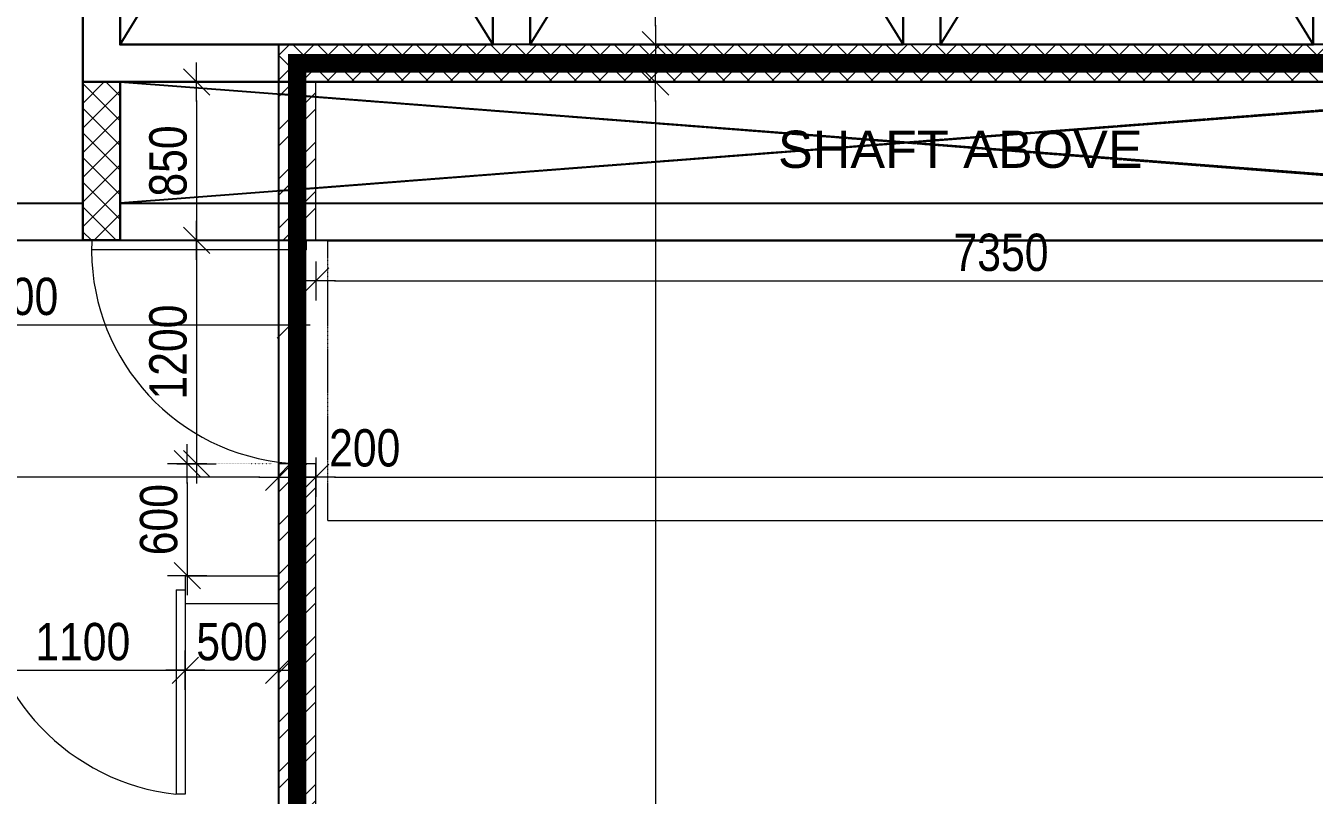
# Model space of a CAD drawing. Header units: inches. Extents: x 676944 to 1044153, y 326920 to 502369.
# Drawn here: x 711442 to 718353, y 372782 to 376912 of the extents above; entities that cross this region are included whole.
import ezdxf

# ---------------------------------------------------------------- set-up
doc = ezdxf.new("R2010")
doc.units = ezdxf.units.IN
doc.header["$MEASUREMENT"] = 0
for name, pattern in [('DASHED2', [9.525, 6.35, -3.175]), ('DOT2', [3.175, 0, -3.175]), ('HIDDEN', [9.525, 6.35, -3.175]), ('HIDDEN2', [4.7625, 3.175, -1.5875])]:
    doc.linetypes.add(name, pattern=pattern)
for name, color, linetype, lineweight in [('A-BLOCK', 43, 'Continuous', 13), ('A-DIMENSION', 7, 'Continuous', 9), ('A-DOOR', 10, 'Continuous', 15), ('A-HATCH CONCRETE', 254, 'Continuous', 5), ('A-LEASING LINE', 7, 'DASHED2', 9), ('escape route', 8, 'HIDDEN', 15), ('wall hatch', 252, 'Continuous', 0)]:
    doc.layers.add(name, color=color, linetype=linetype, lineweight=lineweight)
for name, color, linetype in [('S-BEAM', 2, 'Continuous'), ('S-COL', 210, 'Continuous'), ('S-COL-1', 7, 'Continuous'), ('SHAFT', 7, 'Continuous'), ('TAXT', 3, 'Continuous'), ('THN', 1, 'Continuous')]:
    doc.layers.add(name, color=color, linetype=linetype)
doc.styles.add('ARIAL', font='ARIALN.TTF')
doc.styles.get("Standard").update_dxf_attribs({"font": 'arial.ttf'})
doc.styles.add('style1', font='arial.ttf')
doc.dimstyles.get("Standard").update_dxf_attribs({"dimtxt": 0.18, "dimasz": 0.18, "dimexe": 0.18, "dimexo": 0.0625, "dimgap": 0.09, "dimtad": 0, "dimtih": 1, "dimtoh": 1, "dimdec": 4, "dimzin": 0, "dimdsep": 46, "dimtxsty": 'Standard', "dimcen": 0.09, "dimadec": 0, "dimazin": 0, "dimtfac": 1, "dimtdec": 4, "dimtofl": 0, "dimtmove": 0, "dimatfit": 3, "dimfxl": 1, "dimtolj": 1, "dimtzin": 0, "dimarcsym": 0})
pattern_1 = [(45, (691254.36, -41876.59), (-132.58252, 132.58252), []), (45, (691342.74, -41876.59), (-132.58252, 132.58252), [])]

# ---------------------------------------------------------------- blocks, each defined once
blk = doc.blocks.new('R')
at = {"color": 4, "lineweight": 13}
blk.add_line((-0.707, -0.707), (0.707, 0.707), dxfattribs=at)
for p, q in [((0, -1.05), (0, 1.05)), ((-1.05, 0), (1.05, 0))]:
    blk.add_line(p, q)
blk = doc.blocks.new('*D205')
at = {"layer": 'A-DIMENSION', "linetype": 'DOT2', "lineweight": 13, "transparency": 16777216}
for p, q in [((714200.3, 376610.4), (714894.7, 376610.4)), ((714200.3, 366910.4), (714894.7, 366910.4))]:
    blk.add_line(p, q, dxfattribs=at)
at = {"layer": 'A-DIMENSION', "transparency": 16777216}
blk.add_line((714819.7, 376510.4), (714819.7, 367010.4), dxfattribs=at)
at = {"layer": 'Defpoints', "color": 0, "transparency": 16777216}
for p in [(714100.3, 376610.4), (714100.3, 366910.4), (714819.7, 366910.4)]:
    blk.add_point(p, dxfattribs=at)
at = {"layer": 'A-DIMENSION', "transparency": 16777216, "xscale": 100, "yscale": 100, "zscale": 100}
for p, rotation in [((714819.7, 376610.4), 90), ((714819.7, 366910.4), 270)]:
    blk.add_blockref('R', p, dxfattribs=dict(at, rotation=rotation))
at = {"layer": 'A-DIMENSION', "transparency": 16777216, "insert": (714667.6, 371760.4), "char_height": 200, "attachment_point": 5, "rotation": 90, "style": 'ARIAL'}
blk.add_mtext('\\A1;9700', dxfattribs=at)
blk = doc.blocks.new('*D180')
at = {"layer": 'A-DIMENSION', "linetype": 'DOT2', "lineweight": 13, "transparency": 16777216}
for p, q in [((712797.9, 374589.1), (712797.9, 374564.1)), ((712997.9, 374508.2), (712997.9, 374564.1))]:
    blk.add_line(p, q, dxfattribs=at)
at = {"layer": 'A-DIMENSION', "transparency": 16777216}
for p, q in [((712697.9, 374489.1), (712597.9, 374489.1)), ((712797.9, 374489.1), (712997.9, 374489.1)), ((713097.9, 374489.1), (713197.9, 374489.1))]:
    blk.add_line(p, q, dxfattribs=at)
at = {"layer": 'Defpoints', "color": 0, "transparency": 16777216}
for p in [(712797.9, 374489.1), (712997.9, 374489.1), (712997.9, 374408.2)]:
    blk.add_point(p, dxfattribs=at)
at = {"layer": 'A-DIMENSION', "transparency": 16777216, "xscale": 100, "yscale": 100, "zscale": 100}
blk.add_blockref('R', (712797.9, 374489.1), dxfattribs=at)
at = {"layer": 'A-DIMENSION', "transparency": 16777216, "xscale": 100, "yscale": 100, "zscale": 100, "rotation": 180}
blk.add_blockref('R', (712997.9, 374489.1), dxfattribs=at)
at = {"layer": 'A-DIMENSION', "transparency": 16777216, "insert": (713260.2, 374645.2), "char_height": 200, "attachment_point": 5, "style": 'ARIAL'}
blk.add_mtext('\\A1;200', dxfattribs=at)
blk = doc.blocks.new('*D181')
at = {"layer": 'A-DIMENSION', "linetype": 'DOT2', "lineweight": 13, "transparency": 16777216}
for p, q in [((712997.9, 374508.2), (712997.9, 374564.1)), ((737397.7, 373982.1), (737397.7, 374564.1))]:
    blk.add_line(p, q, dxfattribs=at)
at = {"layer": 'A-DIMENSION', "transparency": 16777216}
blk.add_line((713097.9, 374489.1), (737297.7, 374489.1), dxfattribs=at)
at = {"layer": 'Defpoints', "color": 0, "transparency": 16777216}
for p in [(737397.7, 374489.1), (712997.9, 374408.2), (737397.7, 373882.1)]:
    blk.add_point(p, dxfattribs=at)
at = {"layer": 'A-DIMENSION', "transparency": 16777216, "xscale": 100, "yscale": 100, "zscale": 100, "rotation": 180}
blk.add_blockref('R', (712997.9, 374489.1), dxfattribs=at)
at = {"layer": 'A-DIMENSION', "transparency": 16777216, "xscale": 100, "yscale": 100, "zscale": 100}
blk.add_blockref('R', (737397.7, 374489.1), dxfattribs=at)
at = {"layer": 'A-DIMENSION', "transparency": 16777216, "insert": (725197.8, 374641.2), "char_height": 200, "attachment_point": 5, "style": 'ARIAL'}
blk.add_mtext('\\A1;24400', dxfattribs=at)
blk = doc.blocks.new('*D200')
at = {"layer": 'A-DIMENSION', "linetype": 'DOT2', "lineweight": 13, "transparency": 16777216}
for p, q in [((720347.9, 375660.4), (720347.9, 375467.4)), ((712997.9, 375540.3), (712997.9, 375617.4))]:
    blk.add_line(p, q, dxfattribs=at)
at = {"layer": 'A-DIMENSION', "transparency": 16777216}
blk.add_line((713097.9, 375542.4), (720247.9, 375542.4), dxfattribs=at)
at = {"layer": 'Defpoints', "color": 0, "transparency": 16777216}
for p in [(720347.9, 375760.4), (720347.9, 375542.4), (712997.9, 375440.3)]:
    blk.add_point(p, dxfattribs=at)
at = {"layer": 'A-DIMENSION', "transparency": 16777216, "xscale": 100, "yscale": 100, "zscale": 100, "rotation": 180}
blk.add_blockref('R', (712997.9, 375542.4), dxfattribs=at)
at = {"layer": 'A-DIMENSION', "transparency": 16777216, "xscale": 100, "yscale": 100, "zscale": 100}
blk.add_blockref('R', (720347.9, 375542.4), dxfattribs=at)
at = {"layer": 'A-DIMENSION', "transparency": 16777216, "insert": (716672.9, 375694.5), "char_height": 200, "attachment_point": 5, "style": 'ARIAL'}
blk.add_mtext('\\A1;7350', dxfattribs=at)
blk = doc.blocks.new('*D469')
at = {"layer": 'A-DIMENSION', "color": 254, "linetype": 'DOT2', "lineweight": 13, "transparency": 16777216}
for p, q in [((512109.4, 207331.1), (512109.4, 207306.1)), ((521809.4, 207331.1), (521809.4, 207306.1))]:
    blk.add_line(p, q, dxfattribs=at)
at = {"layer": 'A-DIMENSION', "color": 254, "transparency": 16777216}
blk.add_line((521709.4, 207231.1), (512209.4, 207231.1), dxfattribs=at)
at = {"layer": 'Defpoints', "color": 0, "transparency": 16777216}
for p in [(512109.4, 207231.1), (512109.4, 207231.1), (521809.4, 207231.1)]:
    blk.add_point(p, dxfattribs=at)
at = {"layer": 'A-DIMENSION', "color": 254, "transparency": 16777216, "xscale": 100, "yscale": 100, "zscale": 100}
for p, rotation in [((512109.4, 207231.1), 179.9999999999972), ((521809.4, 207231.1), 359.9999999999973)]:
    blk.add_blockref('R', p, dxfattribs=dict(at, rotation=rotation))
at = {"layer": 'A-DIMENSION', "color": 254, "transparency": 16777216, "insert": (516959.4, 207383.2), "char_height": 200, "attachment_point": 5, "style": 'ARIAL'}
blk.add_mtext('\\A1;9700', dxfattribs=at)
blk = doc.blocks.new('*D418')
at = {"layer": 'A-DIMENSION', "color": 254, "linetype": 'DOT2', "lineweight": 13, "transparency": 16777216}
for p, q in [((523762.1, 213002.4), (523756.2, 213002.4)), ((523762.1, 209552.4), (523756.2, 209552.4))]:
    blk.add_line(p, q, dxfattribs=at)
at = {"layer": 'A-DIMENSION', "color": 254, "transparency": 16777216}
blk.add_line((523831.2, 209652.4), (523831.2, 212902.4), dxfattribs=at)
at = {"layer": 'Defpoints', "color": 0, "transparency": 16777216}
for p in [(523831.2, 213002.4), (523862.1, 213002.4), (523862.1, 209552.4)]:
    blk.add_point(p, dxfattribs=at)
at = {"layer": 'A-DIMENSION', "color": 254, "transparency": 16777216, "xscale": 100, "yscale": 100, "zscale": 100}
for p, rotation in [((523831.2, 213002.4), 90), ((523831.2, 209552.4), 270)]:
    blk.add_blockref('R', p, dxfattribs=dict(at, rotation=rotation))
at = {"layer": 'A-DIMENSION', "color": 254, "transparency": 16777216, "insert": (523647.3, 211255.1), "char_height": 200, "attachment_point": 5, "rotation": 90, "style": 'ARIAL'}
blk.add_mtext('\\A1;3450', dxfattribs=at)
blk = doc.blocks.new('*D426')
at = {"layer": 'A-DIMENSION', "color": 254, "linetype": 'DOT2', "lineweight": 13, "transparency": 16777216}
for p, q in [((521213.5, 209352.4), (521444.8, 209352.4)), ((521059.4, 208502.4), (521444.8, 208502.4))]:
    blk.add_line(p, q, dxfattribs=at)
at = {"layer": 'A-DIMENSION', "color": 254, "transparency": 16777216}
blk.add_line((521369.8, 209252.4), (521369.8, 208602.4), dxfattribs=at)
at = {"layer": 'Defpoints', "color": 0, "transparency": 16777216}
for p in [(521113.5, 209352.4), (520959.4, 208502.4), (521369.8, 208502.4)]:
    blk.add_point(p, dxfattribs=at)
at = {"layer": 'A-DIMENSION', "color": 254, "transparency": 16777216, "xscale": 100, "yscale": 100, "zscale": 100}
for p, rotation in [((521369.8, 209352.4), 90), ((521369.8, 208502.4), 270)]:
    blk.add_blockref('R', p, dxfattribs=dict(at, rotation=rotation))
at = {"layer": 'A-DIMENSION', "color": 254, "transparency": 16777216, "insert": (521217.7, 208927.8), "char_height": 200, "attachment_point": 5, "rotation": 90, "style": 'ARIAL'}
blk.add_mtext('\\A1;850', dxfattribs=at)
blk = doc.blocks.new('*D427')
at = {"layer": 'A-DIMENSION', "color": 254, "linetype": 'DOT2', "lineweight": 13, "transparency": 16777216}
for p, q in [((521059.4, 208502.4), (521444.8, 208502.4)), ((521773.5, 207302.9), (521294.8, 207302.9))]:
    blk.add_line(p, q, dxfattribs=at)
at = {"layer": 'A-DIMENSION', "color": 254, "transparency": 16777216}
blk.add_line((521369.8, 208402.4), (521369.8, 207402.9), dxfattribs=at)
at = {"layer": 'Defpoints', "color": 0, "transparency": 16777216}
for p in [(520959.4, 208502.4), (521369.8, 207302.9), (521873.5, 207302.9)]:
    blk.add_point(p, dxfattribs=at)
at = {"layer": 'A-DIMENSION', "color": 254, "transparency": 16777216, "xscale": 100, "yscale": 100, "zscale": 100}
for p, rotation in [((521369.8, 208502.4), 90), ((521369.8, 207302.9), 270)]:
    blk.add_blockref('R', p, dxfattribs=dict(at, rotation=rotation))
at = {"layer": 'A-DIMENSION', "color": 254, "transparency": 16777216, "insert": (521217.7, 207902.7), "char_height": 200, "attachment_point": 5, "rotation": 90, "style": 'ARIAL'}
blk.add_mtext('\\A1;1200', dxfattribs=at)
blk = doc.blocks.new('*D428')
at = {"layer": 'A-DIMENSION', "color": 254, "linetype": 'DOT2', "lineweight": 13, "transparency": 16777216}
for p, q in [((521773.5, 207302.9), (521244.8, 207302.9)), ((521409.5, 206703.3), (521394.8, 206703.3))]:
    blk.add_line(p, q, dxfattribs=at)
at = {"layer": 'A-DIMENSION', "color": 254, "transparency": 16777216}
blk.add_line((521319.8, 207202.9), (521319.8, 206803.3), dxfattribs=at)
at = {"layer": 'Defpoints', "color": 0, "transparency": 16777216}
for p in [(521873.5, 207302.9), (521309.5, 206703.3), (521319.8, 206703.3)]:
    blk.add_point(p, dxfattribs=at)
at = {"layer": 'A-DIMENSION', "color": 254, "transparency": 16777216, "xscale": 100, "yscale": 100, "zscale": 100}
for p, rotation in [((521319.8, 207302.9), 90), ((521319.8, 206703.3), 270)]:
    blk.add_blockref('R', p, dxfattribs=dict(at, rotation=rotation))
at = {"layer": 'A-DIMENSION', "color": 254, "transparency": 16777216, "insert": (521167.7, 207003.1), "char_height": 200, "attachment_point": 5, "rotation": 90, "style": 'ARIAL'}
blk.add_mtext('\\A1;600', dxfattribs=at)
blk = doc.blocks.new('*D446')
at = {"layer": 'A-DIMENSION', "color": 254, "linetype": 'DOT2', "lineweight": 13, "transparency": 16777216}
for p, q in [((521873.5, 208402.4), (521873.5, 207972.9)), ((518873.1, 208075.5), (518873.1, 208122.9))]:
    blk.add_line(p, q, dxfattribs=at)
at = {"layer": 'A-DIMENSION', "color": 254, "transparency": 16777216}
blk.add_line((518973.1, 208047.9), (521773.5, 208047.9), dxfattribs=at)
at = {"layer": 'Defpoints', "color": 0, "transparency": 16777216}
for p in [(521873.5, 208502.4), (521873.5, 208047.9), (518873.1, 207975.5)]:
    blk.add_point(p, dxfattribs=at)
at = {"layer": 'A-DIMENSION', "color": 254, "transparency": 16777216, "xscale": 100, "yscale": 100, "zscale": 100, "rotation": 180}
blk.add_blockref('R', (518873.1, 208047.9), dxfattribs=at)
at = {"layer": 'A-DIMENSION', "color": 254, "transparency": 16777216, "xscale": 100, "yscale": 100, "zscale": 100}
blk.add_blockref('R', (521873.5, 208047.9), dxfattribs=at)
at = {"layer": 'A-DIMENSION', "color": 254, "transparency": 16777216, "insert": (520373.3, 208200.1), "char_height": 200, "attachment_point": 5, "style": 'ARIAL'}
blk.add_mtext('\\A1;3000', dxfattribs=at)
blk = doc.blocks.new('*D544')
at = {"layer": 'A-DIMENSION', "color": 254, "linetype": 'DOT2', "lineweight": 13, "transparency": 16777216}
for p, q in [((520209.5, 206527.3), (520209.5, 206120.2)), ((521309.5, 206452.3), (521309.5, 206120.2))]:
    blk.add_line(p, q, dxfattribs=at)
at = {"layer": 'A-DIMENSION', "color": 254, "transparency": 16777216}
blk.add_line((520309.5, 206195.2), (521209.5, 206195.2), dxfattribs=at)
at = {"layer": 'Defpoints', "color": 0, "transparency": 16777216}
for p in [(520209.5, 206627.3), (521309.5, 206552.3), (521309.5, 206195.2)]:
    blk.add_point(p, dxfattribs=at)
at = {"layer": 'A-DIMENSION', "color": 254, "transparency": 16777216, "xscale": 100, "yscale": 100, "zscale": 100, "rotation": 180}
blk.add_blockref('R', (520209.5, 206195.2), dxfattribs=at)
at = {"layer": 'A-DIMENSION', "color": 254, "transparency": 16777216, "xscale": 100, "yscale": 100, "zscale": 100}
blk.add_blockref('R', (521309.5, 206195.2), dxfattribs=at)
at = {"layer": 'A-DIMENSION', "color": 254, "transparency": 16777216, "insert": (520759.5, 206347.3), "char_height": 200, "attachment_point": 5, "style": 'ARIAL'}
blk.add_mtext('\\A1;1100', dxfattribs=at)
blk = doc.blocks.new('*D545')
at = {"layer": 'A-DIMENSION', "color": 254, "linetype": 'DOT2', "lineweight": 13, "transparency": 16777216}
for p, q in [((521309.5, 206452.3), (521309.5, 206120.2)), ((521809.4, 206098.9), (521809.4, 206270.2))]:
    blk.add_line(p, q, dxfattribs=at)
at = {"layer": 'A-DIMENSION', "color": 254, "transparency": 16777216}
blk.add_line((521409.5, 206195.2), (521709.4, 206195.2), dxfattribs=at)
at = {"layer": 'Defpoints', "color": 0, "transparency": 16777216}
for p in [(521309.5, 206552.3), (521809.4, 206195.2), (521809.4, 205998.9)]:
    blk.add_point(p, dxfattribs=at)
at = {"layer": 'A-DIMENSION', "color": 254, "transparency": 16777216, "xscale": 100, "yscale": 100, "zscale": 100, "rotation": 180}
blk.add_blockref('R', (521309.5, 206195.2), dxfattribs=at)
at = {"layer": 'A-DIMENSION', "color": 254, "transparency": 16777216, "xscale": 100, "yscale": 100, "zscale": 100}
blk.add_blockref('R', (521809.4, 206195.2), dxfattribs=at)
at = {"layer": 'A-DIMENSION', "color": 254, "transparency": 16777216, "insert": (521559.4, 206347.3), "char_height": 200, "attachment_point": 5, "style": 'ARIAL'}
blk.add_mtext('\\A1;500', dxfattribs=at)
blk = doc.blocks.new('CEILING PLAN')
at = {"layer": 'S-BEAM', "color": 254, "linetype": 'ByBlock'}
for p, q in [((400103.2, 461923.1), (408703.2, 461923.1)), ((398553, 461273.1), (400103.2, 461273.1)), ((400303.2, 461273.1), (408678.2, 461273.1)), ((391303.2, 461073.1), (408778.2, 461073.1))]:
    blk.add_line(p, q, dxfattribs=at)
at = {"layer": 'S-COL-1', "color": 254, "lineweight": 30}
for points in [[(402303.2, 465373.1), (402303.2, 462123.1), (400303.2, 462123.1), (400303.2, 465373.1)], [(400103.2, 465573.1), (400103.2, 461923.1), (406903.2, 461923.1)], [(406703.2, 465373.1), (406703.2, 462123.1), (404703.2, 462123.1), (404703.2, 465373.1)], [(404503.2, 465373.1), (404503.2, 462123.1), (402503.2, 462123.1), (402503.2, 465373.1)]]:
    blk.add_lwpolyline(points, dxfattribs=at)
blk.add_lwpolyline([(400303.2, 461073.1), (400103.2, 461073.1), (400103.2, 461923.1), (400303.2, 461923.1)], close=True, dxfattribs=at)
at = {"layer": 'THN', "color": 254}
for p, q in [((400303.2, 462123.1), (402303.2, 465373.1)), ((400303.2, 465373.1), (402303.2, 462123.1)), ((402503.2, 465373.1), (404503.2, 462123.1)), ((402503.2, 462123.1), (404503.2, 465373.1)), ((404703.2, 465373.1), (406703.2, 462123.1)), ((404703.2, 462123.1), (406703.2, 465373.1)), ((400303.2, 461923.1), (408678.2, 461282.5)), ((408703.2, 461915.7), (400303.2, 461273.1))]:
    blk.add_line(p, q, dxfattribs=at)
blk = doc.blocks.new('SDFGBS')
at = {"layer": 'A-DIMENSION'}
h = blk.add_hatch(dxfattribs=at)
h.set_pattern_fill('ANSI37', color=254, scale=750)
h.set_pattern_definition([(45, (500265.86, -209134.585), (-66.29126, 66.29126), []), (135, (500265.86, -209134.585), (-66.29126, -66.29126), [])])
h.paths.add_polyline_path([(520959.4, 208502.4), (520759.4, 208502.4), (520759.4, 209352.4), (520959.4, 209352.4)])
at = {"color": 254, "linetype": 'Continuous', "ltscale": 100}
blk.add_lwpolyline([(548358.7, 199352.4), (548358.7, 205055.3), (548158.7, 205052.4), (546609.2, 205052.4), (546609.2, 211052.4), (542748.5, 211052.4), (542748.5, 217853.6), (543751.9, 217706.5), (543785.2, 217903.8), (544329.2, 221715.1), (545372.1, 229020.7), (545414.4, 229317.7), (509749.2, 234378), (508982.7, 222668.9), (530759.5, 219560.9), (530757.7, 213002.3), (529859.4, 213002.3), (529859.4, 212802.4), (529859.4, 209552.4), (521809.4, 209552.4), (521809.4, 209352.4), (521809.4, 199352.4), (548358.7, 199352.4)], dxfattribs=at)
at = {"layer": 'A-DIMENSION', "color": 254}
for p, q in [((520959.4, 209352.4), (521799.1, 209352.4)), ((520959.4, 209352.4), (521799.1, 209352.4)), ((521809.4, 209286.5), (520959.4, 209352.4)), ((521809.4, 208502.4), (521809.4, 209352.4)), ((520958.7, 208702.4), (521809.4, 208768.2)), ((520958.7, 208702.4), (521809.4, 208702.4)), ((521809.4, 208498.9), (520807.7, 208498.9)), ((521809.4, 208451.6), (520806.7, 208451.6)), ((521809.4, 208451.6), (520806.7, 208451.6)), ((522009.4, 207302.9), (521809.4, 207302.9)), ((521809.4, 206702.3), (521809.4, 207302.9)), ((521309.5, 206702.3), (521309.5, 206552.3)), ((521309.5, 206702.3), (521809.4, 206702.3)), ((521259.5, 206627.3), (521259.5, 205529.3)), ((521259.5, 206627.3), (521309.5, 206627.3)), ((521309.5, 206627.3), (521309.5, 205529.3)), ((521809.4, 206552.3), (521309.5, 206552.3)), ((521809.4, 203302.4), (521809.4, 206552.3)), ((521309.5, 205529.3), (521259.5, 205529.3))]:
    blk.add_line(p, q, dxfattribs=at)
for points in [[(527359.4, 212802.4), (527359.4, 209552.4), (525359.4, 209552.4), (525359.4, 212802.4)], [(525159.4, 212802.4), (525159.4, 209552.4), (523159.4, 209552.4), (523159.4, 212802.4)], [(522959.4, 212802.4), (522959.4, 209552.4), (520959.4, 209552.4), (520959.4, 212802.4)], [(520759.4, 213002.4), (520759.4, 209352.4), (521809.4, 209352.4)]]:
    blk.add_lwpolyline(points, dxfattribs=at)
blk.add_lwpolyline([(520959.4, 208502.4), (520759.4, 208502.4), (520759.4, 209352.4), (520959.4, 209352.4)], close=True, dxfattribs=at)
for centre, radius, start, end in [((521956, 208452.2), 1149.3, 177.66852, 262.66914), ((521392.3, 206707.4), 1185.5, 183.87307, 263.56666)]:
    blk.add_arc(centre, radius, start, end, dxfattribs=at)
for base, p1, p2, picture, middle in [((523831.2, 213002.4), (523862.1, 209552.4), (523862.1, 213002.4), '*D418', (523647.3, 211255.1)), ((521369.8, 208502.4), (521113.5, 209352.4), (520959.4, 208502.4), '*D426', (521217.7, 208927.8))]:
    dim = blk.add_linear_dim(base=base, p1=p1, p2=p2, angle=90, dimstyle='Standard', override={"dimscale": 100, "dimtxt": 2, "dimasz": 1, "dimexe": 0.75, "dimexo": 1, "dimgap": 0.5, "dimtad": 1, "dimtih": 0, "dimtoh": 0, "dimdec": 0, "dimzin": 3, "dimtxsty": 'ARIAL', "dimblk": 'R', "dimcen": 2.5, "dimdle": 1, "dimclrd": 254, "dimclre": 254, "dimclrt": 254, "dimadec": 2, "dimtdec": 0, "dimtix": 1, "dimtofl": 1, "dimtmove": 2, "dimldrblk": 'R', "dimfxl": 2.5, "dimtzin": 3, "dimlwd": 65535, "dimlwe": 13}, dxfattribs=at)
    dim.commit()
    dim.dimension.update_dxf_attribs({"geometry": picture, "text_midpoint": middle, "dimtype": 160})
for base, p1, p2, picture, middle in [((521369.7668, 207302.9187), (520959.3702, 208502.4329), (521873.4883, 207302.9187), '*D427', (521217.6522, 207902.6758)), ((521319.8, 206703.3), (521873.5, 207302.9), (521309.5, 206703.3), '*D428', (521167.7, 207003.1))]:
    dim = blk.add_linear_dim(base=base, p1=p1, p2=p2, angle=90, dimstyle='Standard', override={"dimscale": 100, "dimtxt": 2, "dimasz": 1, "dimexe": 0.75, "dimexo": 1, "dimgap": 0.5, "dimtad": 1, "dimtih": 0, "dimtoh": 0, "dimdec": 0, "dimzin": 3, "dimtxsty": 'ARIAL', "dimblk": 'R', "dimcen": 2.5, "dimdle": 1, "dimclrd": 254, "dimclre": 254, "dimclrt": 254, "dimadec": 2, "dimtdec": 0, "dimtix": 1, "dimtofl": 1, "dimtmove": 2, "dimldrblk": 'R', "dimfxl": 2.5, "dimtzin": 3, "dimlwd": 65535, "dimlwe": 13}, dxfattribs=at)
    dim.commit()
    dim.dimension.update_dxf_attribs({"geometry": picture, "text_midpoint": middle})
for base, p1, p2, picture, middle in [((521873.5, 208047.9), (518873.1, 207975.5), (521873.5, 208502.4), '*D446', (520373.3, 208200.1)), ((521309.5, 206195.2), (520209.5, 206627.3), (521309.5, 206552.3), '*D544', (520759.5, 206347.3)), ((521809.4, 206195.2), (521309.5, 206552.3), (521809.4, 205998.9), '*D545', (521559.4, 206347.3))]:
    dim = blk.add_linear_dim(base=base, p1=p1, p2=p2, dimstyle='Standard', override={"dimscale": 100, "dimtxt": 2, "dimasz": 1, "dimexe": 0.75, "dimexo": 1, "dimgap": 0.5, "dimtad": 1, "dimtih": 0, "dimtoh": 0, "dimdec": 0, "dimzin": 3, "dimtxsty": 'ARIAL', "dimblk": 'R', "dimcen": 2.5, "dimdle": 1, "dimclrd": 254, "dimclre": 254, "dimclrt": 254, "dimadec": 2, "dimtdec": 0, "dimtix": 1, "dimtofl": 1, "dimtmove": 2, "dimldrblk": 'R', "dimfxl": 2.5, "dimtzin": 3, "dimlwd": 65535, "dimlwe": 13}, dxfattribs=at)
    dim.commit()
    dim.dimension.update_dxf_attribs({"geometry": picture, "text_midpoint": middle})
dim = blk.add_aligned_dim(p1=(521809.4, 207231.1), p2=(512109.4, 207231.1), distance=0, dimstyle='Standard', override={"dimscale": 100, "dimtxt": 2, "dimasz": 1, "dimexe": 0.75, "dimexo": 1, "dimgap": 0.5, "dimtad": 1, "dimtih": 0, "dimtoh": 0, "dimdec": 0, "dimzin": 3, "dimtxsty": 'ARIAL', "dimblk": 'R', "dimcen": 2.5, "dimdle": 1, "dimclrd": 254, "dimclre": 254, "dimclrt": 254, "dimadec": 2, "dimtdec": 0, "dimtix": 1, "dimtofl": 1, "dimtmove": 2, "dimldrblk": 'R', "dimfxl": 2.5, "dimtzin": 3, "dimlwd": 65535, "dimlwe": 13}, dxfattribs=at)
dim.commit()
dim.dimension.update_dxf_attribs({"geometry": '*D469', "text_midpoint": (516959.4, 207383.2)})

msp = doc.modelspace()

# ---------------------------------------------------------------- hatches: boundary and pattern name
at = {"layer": 'wall hatch', "ltscale": 500}
h = msp.add_hatch(dxfattribs=at)
h.set_pattern_fill('ANSI32', color=256, scale=500)
h.set_pattern_definition(pattern_1)
h.paths.add_polyline_path([(712997.9, 376610.4), (712797.9, 376610.4), (712797.9, 375760.4), (712954.2, 375760.4), (712997.9, 375760.4)])
h = msp.add_hatch(dxfattribs=at)
h.set_pattern_fill('ANSI32', color=256, scale=500)
h.set_pattern_definition(pattern_1)
h.paths.add_polyline_path([(712797.9, 367710.4), (712797.9, 367610.4)], flags=17)
h.paths.add_polyline_path([(712797.9, 369210.4), (712797.9, 369110.4), (712797.9, 369095.4), (712797.9, 369195.4)], flags=17)
h.paths.add_polyline_path([(712797.9, 373960.3), (712797.9, 370560.4), (712972.2, 370560.4), (712972.2, 369910.4), (712799.2, 369910.4), (712797.9, 366910.4), (712997.9, 366910.4), (712998.3, 374560.9), (712797.4, 374560.9)])

# ---------------------------------------------------------------- linework, layer by layer
at = {"color": 4, "linetype": 'Continuous', "ltscale": 100}
msp.add_lwpolyline([(739347.2, 366610.4), (739347.2, 372313.3), (739147.2, 372310.4), (737597.7, 372310.4), (737597.7, 378310.4), (733737, 378310.4), (733737, 385111.6), (734740.4, 384964.5), (734773.7, 385161.8), (735317.7, 388973.1), (736360.6, 396278.7), (736402.9, 396575.7), (700737.7, 401636), (699971.2, 389926.9), (721748, 386818.9), (721746.2, 380260.3), (720847.9, 380260.3), (720847.9, 380060.4), (720847.9, 376810.4), (712797.9, 376810.4), (712797.9, 376610.4), (712797.9, 366610.4), (739347.2, 366610.4)], dxfattribs=at)
at = {"layer": 'A-BLOCK', "ltscale": 100}
for p, q in [((712797.9, 375760.4), (712797.9, 376610.4)), ((712997.9, 375760.4), (712997.9, 376610.4)), ((712797.9, 375760.4), (712997.9, 375760.4)), ((712997.9, 375760.4), (712797.9, 375760.4)), ((712997.9, 375760.4), (712797.9, 375760.4)), ((712797.9, 375760.4), (712997.9, 375760.4)), ((712997.9, 374560.9), (712797.9, 374560.9)), ((712797.9, 373960.3), (712797.9, 374560.9)), ((712997.9, 366910.4), (712997.9, 374560.9)), ((712797.9, 370560.4), (712797.9, 373810.3))]:
    msp.add_line(p, q, dxfattribs=at)
at = {"layer": 'A-DOOR'}
for p, q in [((712947.9, 375756.9), (712797.9, 375756.9)), ((712947.9, 375709.6), (712947.9, 375756.9)), ((712947.9, 375709.6), (712797.9, 375709.6)), ((712947.9, 375709.6), (712797.9, 375709.6)), ((712298, 372787.3), (712248, 372787.3))]:
    msp.add_line(p, q, dxfattribs=at)
msp.add_arc((712944.5, 375710.2), 1149.3, 262.66914, 270.16735, dxfattribs=at)
at = {"layer": 'A-HATCH CONCRETE', "linetype": 'Continuous'}
for p, q in [((712797.9, 376751.6), (712856.7, 376810.4)), ((712797.9, 376619), (712989.3, 376810.4)), ((713073.9, 376610.4), (712873.9, 376810.4)), ((712921.9, 376610.4), (713121.9, 376810.4)), ((713206.5, 376610.4), (713006.5, 376810.4)), ((713054.5, 376610.4), (713254.5, 376810.4)), ((713339.1, 376610.4), (713139.1, 376810.4)), ((713187.1, 376610.4), (713387.1, 376810.4)), ((713471.6, 376610.4), (713271.6, 376810.4)), ((713319.6, 376610.4), (713519.6, 376810.4)), ((713604.2, 376610.4), (713404.2, 376810.4)), ((713452.2, 376610.4), (713652.2, 376810.4)), ((713736.8, 376610.4), (713536.8, 376810.4)), ((713584.8, 376610.4), (713784.8, 376810.4)), ((713869.4, 376610.4), (713669.4, 376810.4)), ((713717.4, 376610.4), (713917.4, 376810.4)), ((714002, 376610.4), (713802, 376810.4)), ((713850, 376610.4), (714050, 376810.4)), ((714134.6, 376610.4), (713934.6, 376810.4)), ((713982.5, 376610.4), (714182.5, 376810.4)), ((714267.1, 376610.4), (714067.1, 376810.4)), ((714115.1, 376610.4), (714315.1, 376810.4)), ((714399.7, 376610.4), (714199.7, 376810.4)), ((714247.7, 376610.4), (714447.7, 376810.4)), ((714532.3, 376610.4), (714332.3, 376810.4)), ((714380.3, 376610.4), (714580.3, 376810.4)), ((714664.9, 376610.4), (714464.9, 376810.4)), ((714512.9, 376610.4), (714712.9, 376810.4)), ((714797.5, 376610.4), (714597.5, 376810.4)), ((714645.5, 376610.4), (714845.5, 376810.4)), ((714930, 376610.4), (714730, 376810.4)), ((714778, 376610.4), (714978, 376810.4)), ((715062.6, 376610.4), (714862.6, 376810.4)), ((714910.6, 376610.4), (715110.6, 376810.4)), ((715195.2, 376610.4), (714995.2, 376810.4)), ((715043.2, 376610.4), (715243.2, 376810.4)), ((715327.8, 376610.4), (715127.8, 376810.4)), ((715175.8, 376610.4), (715375.8, 376810.4)), ((715460.4, 376610.4), (715260.4, 376810.4)), ((715308.4, 376610.4), (715508.4, 376810.4)), ((715593, 376610.4), (715393, 376810.4)), ((715441, 376610.4), (715641, 376810.4)), ((715725.5, 376610.4), (715525.5, 376810.4)), ((715573.5, 376610.4), (715773.5, 376810.4)), ((715858.1, 376610.4), (715658.1, 376810.4)), ((715706.1, 376610.4), (715906.1, 376810.4)), ((715990.7, 376610.4), (715790.7, 376810.4)), ((715838.7, 376610.4), (716038.7, 376810.4)), ((716123.3, 376610.4), (715923.3, 376810.4)), ((715971.3, 376610.4), (716171.3, 376810.4)), ((716255.9, 376610.4), (716055.9, 376810.4)), ((716103.9, 376610.4), (716303.9, 376810.4)), ((716388.5, 376610.4), (716188.5, 376810.4)), ((716236.5, 376610.4), (716436.5, 376810.4)), ((716521, 376610.4), (716321, 376810.4)), ((716369, 376610.4), (716569, 376810.4)), ((716653.6, 376610.4), (716453.6, 376810.4)), ((716501.6, 376610.4), (716701.6, 376810.4)), ((716786.2, 376610.4), (716586.2, 376810.4)), ((716634.2, 376610.4), (716834.2, 376810.4)), ((716918.8, 376610.4), (716718.8, 376810.4)), ((716766.8, 376610.4), (716966.8, 376810.4)), ((717051.4, 376610.4), (716851.4, 376810.4)), ((716899.4, 376610.4), (717099.4, 376810.4)), ((717184, 376610.4), (716984, 376810.4)), ((717031.9, 376610.4), (717231.9, 376810.4)), ((717316.5, 376610.4), (717116.5, 376810.4)), ((717164.5, 376610.4), (717364.5, 376810.4)), ((717449.1, 376610.4), (717249.1, 376810.4)), ((717297.1, 376610.4), (717497.1, 376810.4)), ((717581.7, 376610.4), (717381.7, 376810.4)), ((717429.7, 376610.4), (717629.7, 376810.4)), ((717714.3, 376610.4), (717514.3, 376810.4)), ((717562.3, 376610.4), (717762.3, 376810.4)), ((717846.9, 376610.4), (717646.9, 376810.4)), ((717694.9, 376610.4), (717894.9, 376810.4)), ((717979.4, 376610.4), (717779.4, 376810.4)), ((717827.4, 376610.4), (718027.4, 376810.4)), ((718112, 376610.4), (717912, 376810.4)), ((717960, 376610.4), (718160, 376810.4)), ((718244.6, 376610.4), (718044.6, 376810.4)), ((718092.6, 376610.4), (718292.6, 376810.4)), ((718377.2, 376610.4), (718177.2, 376810.4)), ((718225.2, 376610.4), (718425.2, 376810.4)), ((718509.8, 376610.4), (718309.8, 376810.4)), ((712941.3, 376610.4), (712797.9, 376753.9)), ((712808.7, 376610.4), (712797.9, 376621.3))]:
    msp.add_line(p, q, dxfattribs=at)
at = {"layer": 'A-LEASING LINE', "color": 6, "const_width": 100}
msp.add_lwpolyline([(700738.3, 401636), (699971.2, 389926.9), (721848, 386804.6), (721848, 380260.3), (720947.9, 380260.5), (720947.9, 376710.4), (712897.9, 376710.4), (712897.9, 366610.4), (739247.2, 366610.4), (739247.2, 372210.4), (737497.6, 372210.4), (737497.7, 378235.4), (733637, 378235.4), (733637, 385223.7), (734660.6, 385076.9), (735811.4, 393217.7), (735819, 393216.6), (736306.1, 396582.2), (700738.3, 401636)], dxfattribs=at)
at = {"layer": 'escape route', "linetype": 'HIDDEN', "ltscale": 0.5}
for p, q in [((713062, 375756.9), (731012, 375756.9)), ((713062, 374256.9), (732512, 374256.9))]:
    msp.add_line(p, q, dxfattribs=at)
at = {"layer": 'escape route', "linetype": 'HIDDEN2', "ltscale": 0.5}
msp.add_line((713062, 374256.9), (713062, 375756.9), dxfattribs=at)
at = {"layer": 'S-COL', "linetype": 'ByBlock'}
for points in [[(713947.9, 376810.4), (713947.9, 376810.4), (712797.9, 376810.4)], [(712797.9, 376610.4), (718547.9, 376610.4), (718547.9, 376810.4)], [(716147.9, 376810.4), (716147.9, 376810.4), (714147.9, 376810.4)], [(718347.9, 376810.4), (718347.9, 376810.4), (716347.9, 376810.4)]]:
    msp.add_lwpolyline(points, dxfattribs=at)
at = {"layer": 'SHAFT', "linetype": 'HIDDEN', "ltscale": 0.5}
for p, q in [((712797.9, 376026.2), (720347.9, 376610.4)), ((720322.9, 375960.4), (712797.9, 376544.5)), ((712797.9, 375960.4), (720322.9, 375960.4))]:
    msp.add_line(p, q, dxfattribs=at)

# ---------------------------------------------------------------- block references
at = {"color": 4, "linetype": 'Continuous'}
for name, p in [('CEILING PLAN', (311644.6, -85312.7)), ('SDFGBS', (190988.5, 167258))]:
    msp.add_blockref(name, p, dxfattribs=at)

# ---------------------------------------------------------------- texts
at = {"layer": 'TAXT', "color": 51, "ltscale": 100, "style": 'style1'}
msp.add_text('SHAFT ABOVE', height=200, dxfattribs=at).set_placement((715476.7, 376149))
msp.add_text('SHAFT ABOVE', height=200, dxfattribs=at).set_placement((715476.7, 376149))

# ---------------------------------------------------------------- dimensions: what is measured, and where the dimension line sits
at = {"layer": 'A-DIMENSION'}
dim = msp.add_aligned_dim(p1=(714100.3, 376610.4), p2=(714100.3, 366910.4), distance=719.3, dimstyle='Standard', override={"dimscale": 100, "dimtxt": 2, "dimasz": 1, "dimexe": 0.75, "dimexo": 1, "dimgap": 0.5, "dimtad": 1, "dimtih": 0, "dimtoh": 0, "dimdec": 0, "dimzin": 3, "dimtxsty": 'ARIAL', "dimblk": 'R', "dimcen": 2.5, "dimdle": 1, "dimclrd": 256, "dimclre": 256, "dimclrt": 256, "dimadec": 2, "dimtdec": 0, "dimtix": 1, "dimtofl": 1, "dimtmove": 2, "dimldrblk": 'R', "dimfxl": 2.5, "dimtzin": 3, "dimlwd": 65535, "dimlwe": 13}, dxfattribs=at)
dim.commit()
dim.dimension.update_dxf_attribs({"geometry": '*D205', "text_midpoint": (714667.6, 371760.4)})
for base, p1, p2, picture, middle in [((720347.9, 375542.4), (712997.9, 375440.3), (720347.9, 375760.4), '*D200', (716672.9, 375694.5)), ((737397.7, 374489.1), (712997.9, 374408.2), (737397.7, 373882.1), '*D181', (725197.8, 374641.2))]:
    dim = msp.add_linear_dim(base=base, p1=p1, p2=p2, dimstyle='Standard', override={"dimscale": 100, "dimtxt": 2, "dimasz": 1, "dimexe": 0.75, "dimexo": 1, "dimgap": 0.5, "dimtad": 1, "dimtih": 0, "dimtoh": 0, "dimdec": 0, "dimzin": 3, "dimtxsty": 'ARIAL', "dimblk": 'R', "dimcen": 2.5, "dimdle": 1, "dimclrd": 256, "dimclre": 256, "dimclrt": 256, "dimadec": 2, "dimtdec": 0, "dimtix": 1, "dimtofl": 1, "dimtmove": 2, "dimldrblk": 'R', "dimfxl": 2.5, "dimtzin": 3, "dimlwd": 65535, "dimlwe": 13}, dxfattribs=at)
    dim.commit()
    dim.dimension.update_dxf_attribs({"geometry": picture, "text_midpoint": middle})
dim = msp.add_linear_dim(base=(712997.9, 374489.1), p1=(712797.9, 374489.1), p2=(712997.9, 374408.2), dimstyle='Standard', override={"dimscale": 100, "dimtxt": 2, "dimasz": 1, "dimexe": 0.75, "dimexo": 1, "dimgap": 0.5, "dimtad": 1, "dimtih": 0, "dimtoh": 0, "dimdec": 0, "dimzin": 3, "dimtxsty": 'ARIAL', "dimblk": 'R', "dimcen": 2.5, "dimdle": 1, "dimclrd": 256, "dimclre": 256, "dimclrt": 256, "dimadec": 2, "dimtdec": 0, "dimtix": 1, "dimtofl": 1, "dimtmove": 2, "dimldrblk": 'R', "dimfxl": 2.5, "dimtzin": 3, "dimlwd": 65535, "dimlwe": 13}, dxfattribs=at)
dim.commit()
dim.dimension.update_dxf_attribs({"geometry": '*D180', "text_midpoint": (713260.2, 374645.2), "dimtype": 160})

doc.saveas('drawing.dxf')
